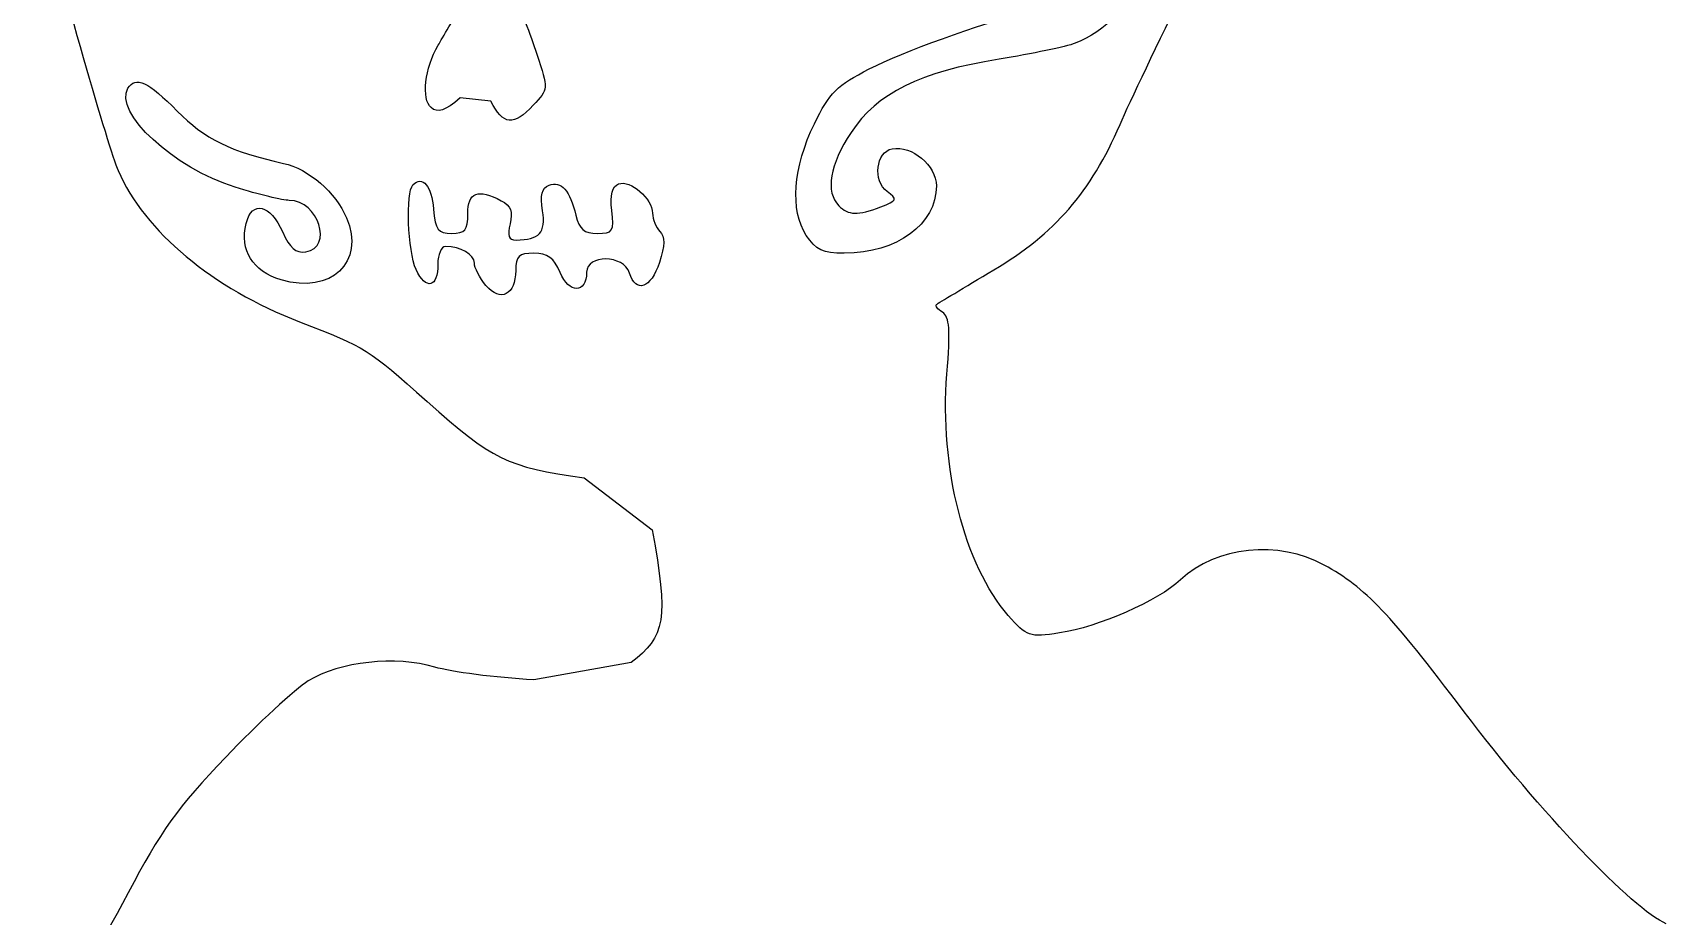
# Model space of a CAD drawing. Header units: millimetres. Extents: x 12 to 319, y 5 to 447.
# Drawn here: x 195.32 to 242.95, y 196.37 to 222.13 of the extents above; entities that cross this region are included whole.
import ezdxf

# ---------------------------------------------------------------- set-up
doc = ezdxf.new("R2010")
doc.units = ezdxf.units.MM
doc.layers.add('Layer 01', color=12, linetype='Continuous', true_color=0xc80000)

msp = doc.modelspace()

# ---------------------------------------------------------------- linework, layer by layer
at = {"layer": 'Layer 01'}
for p, q in [((208.673, 220.136), (207.781, 220.227)), ((211.396, 209.15), (213.381, 207.634)), ((212.767, 203.769), (209.929, 203.265))]:
    msp.add_line(p, q, dxfattribs=at)
for points in [[(195.317, 226.788), (196.203, 223.375), (197.531, 218.751), (197.807, 218.112)], [(227.711, 223.864), (227.37, 222.969), (226.572, 222.152), (225.718, 221.824)], [(227.022, 219.454), (227.297, 220.089), (228.156, 221.893), (228.932, 223.463)], [(207.141, 221.763), (207.267, 221.974), (207.603, 222.559), (207.888, 223.061)], [(209.321, 223.254), (209.521, 222.857), (209.834, 222.071), (210.019, 221.508)], [(219.711, 221.073), (220.758, 221.602), (222.744, 222.317), (224.541, 222.814)], [(206.933, 219.946), (206.647, 220.183), (206.753, 221.111), (207.141, 221.763)], [(210.019, 221.508), (210.353, 220.488), (210.352, 220.481), (209.915, 220.017)], [(225.718, 221.824), (225.447, 221.721), (224.447, 221.51), (223.494, 221.357)], [(218.11, 219.477), (218.548, 220.372), (218.779, 220.603), (219.711, 221.073)], [(223.494, 221.357), (221.192, 220.987), (219.937, 220.366), (219.178, 219.22)], [(198.094, 220.51), (198.32, 220.875), (198.689, 220.704), (199.535, 219.842)], [(201.222, 217.625), (199.438, 218.176), (197.663, 219.813), (198.094, 220.51)], [(207.781, 220.227), (207.33, 219.847), (207.131, 219.781), (206.933, 219.946)], [(209.915, 220.017), (209.336, 219.399), (209.04, 219.428), (208.673, 220.136)], [(199.535, 219.842), (200.326, 219.036), (201.098, 218.657), (202.634, 218.32)], [(217.872, 216.22), (217.398, 216.944), (217.49, 218.211), (218.11, 219.477)], [(219.178, 219.22), (218.562, 218.29), (218.425, 217.48), (218.819, 217.087)], [(223.343, 215.215), (225.116, 216.269), (226.168, 217.48), (227.022, 219.454)], [(220.233, 217.498), (219.807, 217.81), (219.904, 218.656), (220.377, 218.746)], [(220.377, 218.746), (220.953, 218.856), (221.666, 218.257), (221.666, 217.664)], [(202.634, 218.32), (203.355, 218.162), (204.163, 217.464), (204.467, 216.737)], [(197.807, 218.112), (198.578, 216.334), (200.562, 214.679), (203.098, 213.7)], [(206.498, 215.224), (206.254, 215.76), (206.19, 217.478), (206.405, 217.694)], [(206.405, 217.694), (206.685, 217.974), (206.949, 217.663), (207.006, 216.985)], [(210.375, 217.682), (210.727, 217.817), (210.984, 217.529), (211.157, 216.808)], [(212.202, 216.947), (212.148, 217.406), (212.211, 217.648), (212.401, 217.721)], [(212.401, 217.721), (212.744, 217.853), (213.392, 217.293), (213.392, 216.865)], [(202.8, 217.241), (202.616, 217.241), (201.906, 217.413), (201.222, 217.625)], [(201.541, 216.566), (201.714, 217.255), (202.25, 217.13), (202.607, 216.318)], [(203.279, 215.741), (204.089, 215.858), (203.648, 217.241), (202.8, 217.241)], [(208.005, 216.856), (208.005, 217.478), (208.306, 217.594), (208.981, 217.233)], [(208.981, 217.233), (209.258, 217.085), (209.324, 216.91), (209.236, 216.56)], [(210.182, 216.939), (210.108, 217.396), (210.161, 217.6), (210.375, 217.682)], [(221.666, 217.664), (221.666, 216.544), (220.515, 215.701), (218.983, 215.701)], [(220.047, 217.054), (220.526, 217.237), (220.541, 217.273), (220.233, 217.498)], [(204.467, 216.737), (205.012, 215.433), (204.02, 214.492), (202.56, 214.927)], [(207.006, 216.985), (207.057, 216.381), (207.134, 216.279), (207.535, 216.279)], [(207.535, 216.279), (207.928, 216.279), (208.005, 216.372), (208.005, 216.856)], [(209.411, 216.086), (210.094, 216.086), (210.286, 216.298), (210.182, 216.939)], [(211.157, 216.808), (211.254, 216.399), (211.397, 216.279), (211.782, 216.279)], [(211.782, 216.279), (212.237, 216.279), (212.273, 216.336), (212.202, 216.947)], [(213.392, 216.865), (213.392, 216.69), (213.488, 216.452), (213.606, 216.335)], [(218.819, 217.087), (219.101, 216.804), (219.37, 216.797), (220.047, 217.054)], [(202.56, 214.927), (201.728, 215.175), (201.346, 215.789), (201.541, 216.566)], [(202.607, 216.318), (202.81, 215.857), (202.993, 215.7), (203.279, 215.741)], [(209.236, 216.56), (209.149, 216.212), (209.195, 216.086), (209.411, 216.086)], [(213.606, 216.335), (213.762, 216.179), (213.757, 215.936), (213.591, 215.43)], [(207.356, 215.894), (207.228, 215.894), (207.127, 215.664), (207.131, 215.383)], [(208.197, 215.413), (208.197, 215.661), (207.79, 215.894), (207.356, 215.894)], [(218.983, 215.701), (218.358, 215.701), (218.147, 215.8), (217.872, 216.22)], [(207.131, 215.383), (207.141, 214.701), (206.779, 214.609), (206.498, 215.224)], [(208.534, 214.762), (208.349, 214.984), (208.197, 215.278), (208.197, 215.413)], [(209.93, 215.701), (209.486, 215.701), (209.4, 215.619), (209.4, 215.198)], [(210.693, 215.137), (210.515, 215.568), (210.334, 215.701), (209.93, 215.701)], [(212.719, 215.124), (212.55, 215.657), (211.468, 215.675), (211.468, 215.145)], [(213.591, 215.43), (213.34, 214.672), (212.91, 214.521), (212.719, 215.124)], [(209.4, 215.198), (209.4, 214.483), (208.953, 214.258), (208.534, 214.762)], [(211.468, 215.145), (211.468, 214.523), (210.949, 214.518), (210.693, 215.137)], [(221.672, 214.208), (221.722, 214.245), (222.474, 214.698), (223.343, 215.215)], [(221.844, 213.979), (221.7, 214.068), (221.622, 214.171), (221.672, 214.208)], [(221.974, 212.176), (222.079, 213.465), (222.051, 213.851), (221.844, 213.979)], [(203.098, 213.7), (205.051, 212.946), (205.087, 212.923), (206.816, 211.38)], [(223.761, 205.142), (222.488, 206.591), (221.755, 209.476), (221.974, 212.176)], [(206.816, 211.38), (208.724, 209.677), (209.144, 209.472), (211.396, 209.15)], [(213.381, 207.634), (213.854, 205.038), (213.772, 204.522), (212.767, 203.769)], [(232.974, 206.61), (231.648, 207.341), (229.82, 207.154), (228.786, 206.18)], [(237.06, 202.327), (234.883, 205.214), (234.193, 205.937), (232.974, 206.61)], [(228.786, 206.18), (228.132, 205.565), (226.389, 204.799), (225.26, 204.631)], [(225.26, 204.631), (224.374, 204.499), (224.306, 204.522), (223.761, 205.142)], [(207.041, 203.636), (205.913, 203.977), (204.265, 203.797), (203.353, 203.233)], [(209.929, 203.265), (208.818, 203.325), (207.518, 203.492), (207.041, 203.636)], [(203.353, 203.233), (202.969, 202.996), (201.886, 201.997), (200.946, 201.014)], [(242.95, 196.151), (241.986, 196.556), (239.239, 199.436), (237.06, 202.327)], [(200.946, 201.014), (199.552, 199.556), (199.029, 198.827), (198.104, 197.055)], [(198.104, 197.055), (197.219, 195.357), (196.611, 194.493), (195.32, 193.101)]]:
    msp.add_open_spline(points, degree=3, dxfattribs=at)

doc.saveas('drawing.dxf')
